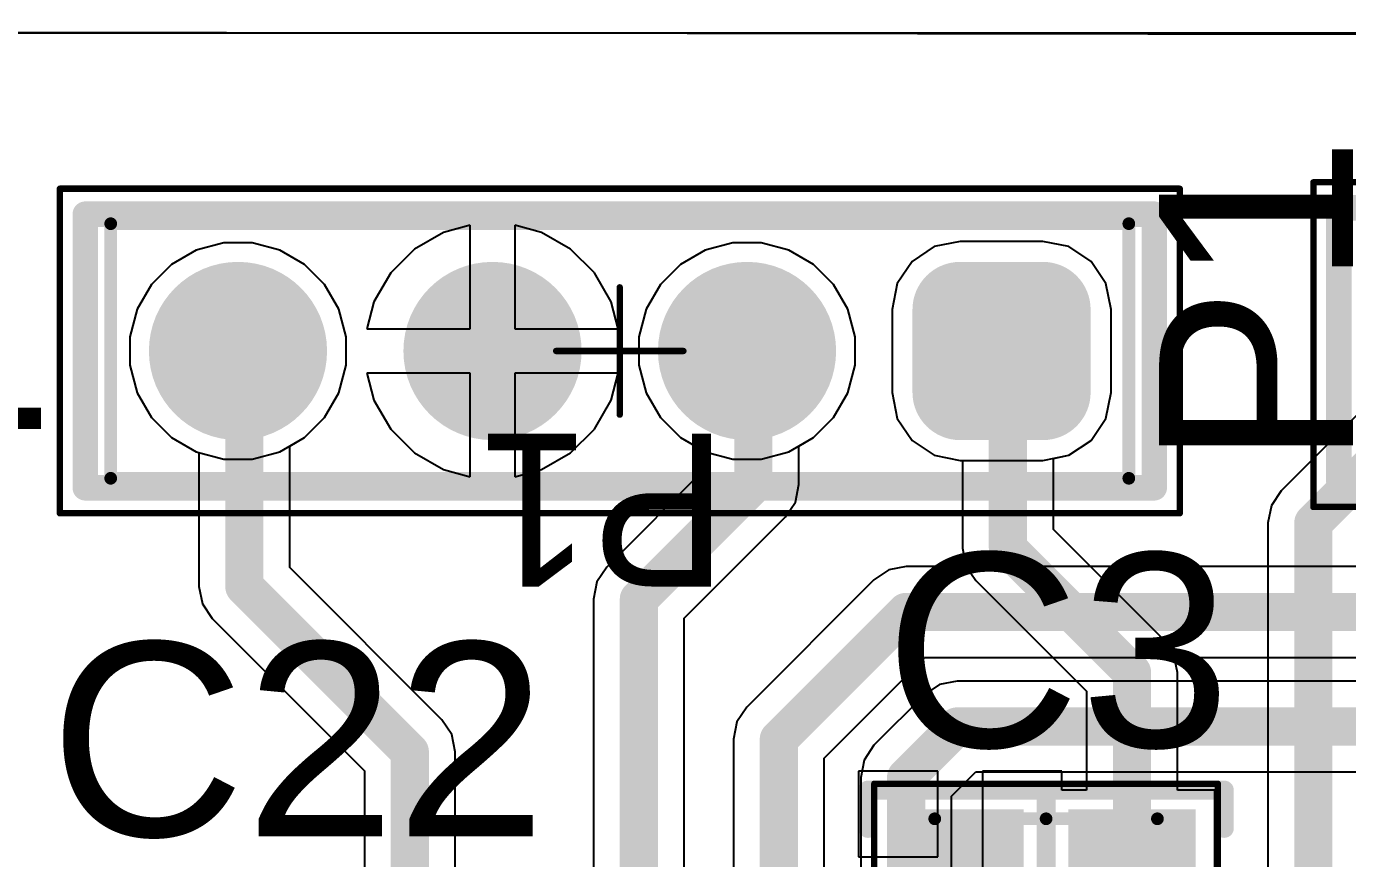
# Model space of a CAD drawing. Header units: millimetres. Extents: x 0.02 to 2.82, y 0.02 to 1.79.
# Drawn here: x 1.2849 to 1.6937, y 1.4966 to 1.7539 of the extents above; entities that cross this region are included whole.
import ezdxf

# ---------------------------------------------------------------- set-up
doc = ezdxf.new("R2010")
doc.units = ezdxf.units.MM
doc.header["$MEASUREMENT"] = 0
for name, color, linetype in [('BottomLayer', 5, 'Continuous'), ('BottomSolder', 6, 'Continuous'), ('Mechanical13', 56, 'Continuous'), ('Mechanical15', 56, 'Continuous'), ('Mechanical2', 216, 'Continuous'), ('Mechanical4', 56, 'Continuous'), ('Mechanical5', 56, 'Continuous'), ('MultiLayer', 9, 'Continuous'), ('PadHoleLayer', 156, 'Continuous'), ('TopLayer', 1, 'Continuous'), ('TopOverlay', 2, 'Continuous'), ('TopPaste', 8, 'Continuous'), ('TopSolder', 216, 'Continuous')]:
    doc.layers.add(name, color=color, linetype=linetype)
doc.styles.add('Arial', font='arial.ttf', dxfattribs={"height": 0.2})

# ---------------------------------------------------------------- blocks, each defined once
blk = doc.blocks.new('62000611121_26')
at = {"layer": 'Mechanical4', "const_width": 0.00197}
for points in [[(0.25197, 0.0502), (-0.25197, 0.0502)], [(0.25197, 0.0502), (0.25197, -0.0502)], [(0.25197, -0.0502), (-0.25197, -0.0502)]]:
    blk.add_lwpolyline(points, dxfattribs=at)
at = {"layer": 'Mechanical4', "const_width": 0.000984}
for points in [[(0.25148, 0.0502, 1), (0.25246, 0.0502, 1)], [(0.25148, 0.0502, 1), (0.25246, 0.0502, 1)], [(0.25148, -0.0502, 1), (0.25246, -0.0502, 1)], [(0.25148, -0.0502, 1), (0.25246, -0.0502, 1)]]:
    blk.add_lwpolyline(points, format="xyb", close=True, dxfattribs=at)
at = {"layer": 'TopOverlay', "const_width": 0.00787}
for points in [[(0.24409, 0.04232), (-0.24409, 0.04232)], [(0.24409, 0.04232), (0.24409, -0.04232)], [(0.24409, -0.04232), (-0.24409, -0.04232)]]:
    blk.add_lwpolyline(points, dxfattribs=at)
at = {"layer": 'TopOverlay', "const_width": 0.00394}
for points in [[(0.24213, 0.04232, 1), (0.24606, 0.04232, 1)], [(0.24213, 0.04232, 1), (0.24606, 0.04232, 1)], [(0.24213, -0.04232, 1), (0.24606, -0.04232, 1)], [(0.24213, -0.04232, 1), (0.24606, -0.04232, 1)]]:
    blk.add_lwpolyline(points, format="xyb", close=True, dxfattribs=at)
blk = doc.blocks.new('62000411121_27')
at = {"layer": 'BottomLayer'}
h = blk.add_hatch(color=5, dxfattribs=at)
edge = h.paths.add_edge_path()
edge.add_arc((-0.13091, 0.0128), 0.0128, 90, 180)
edge.add_line((-0.1437, 0.0128), (-0.1437, -0.0128))
edge.add_arc((-0.13091, -0.0128), 0.0128, 180, 270)
edge.add_line((-0.13091, -0.02559), (-0.10531, -0.02559))
edge.add_arc((-0.10531, -0.0128), 0.0128, 270, 360)
edge.add_line((-0.09252, -0.0128), (-0.09252, 0.0128))
edge.add_arc((-0.10531, 0.0128), 0.0128, 0, 90)
edge.add_line((-0.10531, 0.02559), (-0.13091, 0.02559))
h = blk.add_hatch(color=5, dxfattribs=at)
edge = h.paths.add_edge_path()
edge.add_arc((-0.03937, 0), 0.02559, 0, 360)
h = blk.add_hatch(color=5, dxfattribs=at)
edge = h.paths.add_edge_path()
edge.add_arc((0.03937, 0), 0.02559, 0, 360)
h = blk.add_hatch(color=5, dxfattribs=at)
edge = h.paths.add_edge_path()
edge.add_arc((0.11811, 0), 0.02559, 0, 360)
at = {"layer": 'BottomSolder'}
h = blk.add_hatch(color=6, dxfattribs=at)
edge = h.paths.add_edge_path()
edge.add_arc((-0.13091, 0.0128), 0.01476, 90, 180)
edge.add_line((-0.14567, 0.0128), (-0.14567, -0.0128))
edge.add_arc((-0.13091, -0.0128), 0.01476, 180, 270)
edge.add_line((-0.13091, -0.02756), (-0.10531, -0.02756))
edge.add_arc((-0.10531, -0.0128), 0.01476, 270, 360)
edge.add_line((-0.09055, -0.0128), (-0.09055, 0.0128))
edge.add_arc((-0.10531, 0.0128), 0.01476, 0, 90)
edge.add_line((-0.10531, 0.02756), (-0.13091, 0.02756))
h = blk.add_hatch(color=6, dxfattribs=at)
edge = h.paths.add_edge_path()
edge.add_arc((-0.03937, 0), 0.02756, 0, 360)
h = blk.add_hatch(color=6, dxfattribs=at)
edge = h.paths.add_edge_path()
edge.add_arc((0.03937, 0), 0.02756, 0, 360)
h = blk.add_hatch(color=6, dxfattribs=at)
edge = h.paths.add_edge_path()
edge.add_arc((0.11811, 0), 0.02756, 0, 360)
at = {"layer": 'MultiLayer'}
h = blk.add_hatch(color=9, dxfattribs=at)
edge = h.paths.add_edge_path()
edge.add_arc((-0.13091, 0.0128), 0.0128, 90, 180)
edge.add_line((-0.1437, 0.0128), (-0.1437, -0.0128))
edge.add_arc((-0.13091, -0.0128), 0.0128, 180, 270)
edge.add_line((-0.13091, -0.02559), (-0.10531, -0.02559))
edge.add_arc((-0.10531, -0.0128), 0.0128, 270, 360)
edge.add_line((-0.09252, -0.0128), (-0.09252, 0.0128))
edge.add_arc((-0.10531, 0.0128), 0.0128, 0, 90)
edge.add_line((-0.10531, 0.02559), (-0.13091, 0.02559))
h = blk.add_hatch(color=9, dxfattribs=at)
edge = h.paths.add_edge_path()
edge.add_arc((-0.03937, 0), 0.02559, 0, 360)
h = blk.add_hatch(color=9, dxfattribs=at)
edge = h.paths.add_edge_path()
edge.add_arc((0.03937, 0), 0.02559, 0, 360)
h = blk.add_hatch(color=9, dxfattribs=at)
edge = h.paths.add_edge_path()
edge.add_arc((0.11811, 0), 0.02559, 0, 360)
at = {"layer": 'PadHoleLayer'}
h = blk.add_hatch(color=156, dxfattribs=at)
edge = h.paths.add_edge_path()
edge.add_arc((-0.11811, 0), 0.01575, 0, 360)
h = blk.add_hatch(color=156, dxfattribs=at)
edge = h.paths.add_edge_path()
edge.add_arc((-0.03937, 0), 0.01575, 0, 360)
h = blk.add_hatch(color=156, dxfattribs=at)
edge = h.paths.add_edge_path()
edge.add_arc((0.03937, 0), 0.01575, 0, 360)
h = blk.add_hatch(color=156, dxfattribs=at)
edge = h.paths.add_edge_path()
edge.add_arc((0.11811, 0), 0.01575, 0, 360)
at = {"layer": 'TopLayer'}
h = blk.add_hatch(color=1, dxfattribs=at)
edge = h.paths.add_edge_path()
edge.add_arc((-0.13091, 0.0128), 0.0128, 90, 180)
edge.add_line((-0.1437, 0.0128), (-0.1437, -0.0128))
edge.add_arc((-0.13091, -0.0128), 0.0128, 180, 270)
edge.add_line((-0.13091, -0.02559), (-0.10531, -0.02559))
edge.add_arc((-0.10531, -0.0128), 0.0128, 270, 360)
edge.add_line((-0.09252, -0.0128), (-0.09252, 0.0128))
edge.add_arc((-0.10531, 0.0128), 0.0128, 0, 90)
edge.add_line((-0.10531, 0.02559), (-0.13091, 0.02559))
h = blk.add_hatch(color=1, dxfattribs=at)
edge = h.paths.add_edge_path()
edge.add_arc((-0.03937, 0), 0.02559, 0, 360)
h = blk.add_hatch(color=1, dxfattribs=at)
edge = h.paths.add_edge_path()
edge.add_arc((0.03937, 0), 0.02559, 0, 360)
h = blk.add_hatch(color=1, dxfattribs=at)
edge = h.paths.add_edge_path()
edge.add_arc((0.11811, 0), 0.02559, 0, 360)
at = {"layer": 'TopSolder'}
h = blk.add_hatch(color=216, dxfattribs=at)
edge = h.paths.add_edge_path()
edge.add_arc((-0.13091, 0.0128), 0.01476, 90, 180)
edge.add_line((-0.14567, 0.0128), (-0.14567, -0.0128))
edge.add_arc((-0.13091, -0.0128), 0.01476, 180, 270)
edge.add_line((-0.13091, -0.02756), (-0.10531, -0.02756))
edge.add_arc((-0.10531, -0.0128), 0.01476, 270, 360)
edge.add_line((-0.09055, -0.0128), (-0.09055, 0.0128))
edge.add_arc((-0.10531, 0.0128), 0.01476, 0, 90)
edge.add_line((-0.10531, 0.02756), (-0.13091, 0.02756))
h = blk.add_hatch(color=216, dxfattribs=at)
edge = h.paths.add_edge_path()
edge.add_arc((-0.03937, 0), 0.02756, 0, 360)
h = blk.add_hatch(color=216, dxfattribs=at)
edge = h.paths.add_edge_path()
edge.add_arc((0.03937, 0), 0.02756, 0, 360)
h = blk.add_hatch(color=216, dxfattribs=at)
edge = h.paths.add_edge_path()
edge.add_arc((0.11811, 0), 0.02756, 0, 360)
at = {"layer": 'Mechanical2', "const_width": 0.00394}
for points in [[(-0.15748, 0.03937), (-0.15748, -0.03937)], [(0.15748, 0.03937), (-0.15748, 0.03937)], [(0.15748, 0.03937), (0.15748, -0.03937)], [(0.15748, -0.03937), (-0.15748, -0.03937)]]:
    blk.add_lwpolyline(points, dxfattribs=at)
at = {"layer": 'Mechanical2', "const_width": 0.00197}
for points in [[(-0.15846, 0.03937, 1), (-0.1565, 0.03937, 1)], [(-0.15846, 0.03937, 1), (-0.1565, 0.03937, 1)], [(0.1565, 0.03937, 1), (0.15846, 0.03937, 1)], [(0.1565, 0.03937, 1), (0.15846, 0.03937, 1)], [(-0.15846, -0.03937, 1), (-0.1565, -0.03937, 1)], [(-0.15846, -0.03937, 1), (-0.1565, -0.03937, 1)], [(0.1565, -0.03937, 1), (0.15846, -0.03937, 1)], [(0.1565, -0.03937, 1), (0.15846, -0.03937, 1)]]:
    blk.add_lwpolyline(points, format="xyb", close=True, dxfattribs=at)
at = {"layer": 'Mechanical4', "const_width": 0.00197}
for points in [[(-0.17323, 0.0502), (-0.17323, -0.0502)], [(0.17323, 0.0502), (-0.17323, 0.0502)], [(0.17323, 0.0502), (0.17323, -0.0502)], [(0, 0.01969), (0, -0.01969)], [(0.01969, 0), (-0.01969, 0)], [(0.17323, -0.0502), (-0.17323, -0.0502)]]:
    blk.add_lwpolyline(points, dxfattribs=at)
at = {"layer": 'Mechanical4', "const_width": 0.000984}
for points in [[(-0.17372, 0.0502, 1), (-0.17274, 0.0502, 1)], [(-0.17372, 0.0502, 1), (-0.17274, 0.0502, 1)], [(0.17274, 0.0502, 1), (0.17372, 0.0502, 1)], [(0.17274, 0.0502, 1), (0.17372, 0.0502, 1)], [(-0.00049, 0.01969, 1), (0.00049, 0.01969, 1)], [(-0.02018, 0, 1), (-0.01919, 0, 1)], [(0.01919, 0, 1), (0.02018, 0, 1)], [(-0.00049, -0.01969, 1), (0.00049, -0.01969, 1)], [(-0.17372, -0.0502, 1), (-0.17274, -0.0502, 1)], [(-0.17372, -0.0502, 1), (-0.17274, -0.0502, 1)], [(0.17274, -0.0502, 1), (0.17372, -0.0502, 1)], [(0.17274, -0.0502, 1), (0.17372, -0.0502, 1)]]:
    blk.add_lwpolyline(points, format="xyb", close=True, dxfattribs=at)
at = {"layer": 'Mechanical5', "const_width": 0.00394}
for points in [[(-0.15748, 0.03937), (-0.15748, -0.03937)], [(0.15748, 0.03937), (-0.15748, 0.03937)], [(0.15748, 0.03937), (0.15748, -0.03937)], [(0.15748, -0.03937), (-0.15748, -0.03937)]]:
    blk.add_lwpolyline(points, dxfattribs=at)
at = {"layer": 'Mechanical5', "const_width": 0.00197}
for points in [[(-0.15846, 0.03937, 1), (-0.1565, 0.03937, 1)], [(-0.15846, 0.03937, 1), (-0.1565, 0.03937, 1)], [(0.1565, 0.03937, 1), (0.15846, 0.03937, 1)], [(0.1565, 0.03937, 1), (0.15846, 0.03937, 1)], [(-0.15846, -0.03937, 1), (-0.1565, -0.03937, 1)], [(-0.15846, -0.03937, 1), (-0.1565, -0.03937, 1)], [(0.1565, -0.03937, 1), (0.15846, -0.03937, 1)], [(0.1565, -0.03937, 1), (0.15846, -0.03937, 1)]]:
    blk.add_lwpolyline(points, format="xyb", close=True, dxfattribs=at)
at = {"layer": 'TopOverlay', "const_width": 0.00787}
for points in [[(-0.16535, 0.04232), (-0.16535, -0.04232)], [(0.16535, 0.04232), (-0.16535, 0.04232)], [(0.16535, 0.04232), (0.16535, -0.04232)], [(0.16535, -0.04232), (-0.16535, -0.04232)]]:
    blk.add_lwpolyline(points, dxfattribs=at)
at = {"layer": 'TopOverlay', "const_width": 0.00394}
for points in [[(-0.16732, 0.04232, 1), (-0.16339, 0.04232, 1)], [(-0.16732, 0.04232, 1), (-0.16339, 0.04232, 1)], [(0.16339, 0.04232, 1), (0.16732, 0.04232, 1)], [(0.16339, 0.04232, 1), (0.16732, 0.04232, 1)], [(-0.16732, -0.04232, 1), (-0.16339, -0.04232, 1)], [(-0.16732, -0.04232, 1), (-0.16339, -0.04232, 1)], [(0.16339, -0.04232, 1), (0.16732, -0.04232, 1)], [(0.16339, -0.04232, 1), (0.16732, -0.04232, 1)]]:
    blk.add_lwpolyline(points, format="xyb", close=True, dxfattribs=at)
at = {"layer": 'Mechanical5'}
blk.add_text('P1', height=0.047244, dxfattribs=at).set_placement((-0.03345, 0.0256))
blk = doc.blocks.new('CAP_0603_1608_58')
at = {"layer": 'TopLayer'}
for points in [[(-0.04429, -0.01969), (-0.04429, 0.01969), (-0.00886, 0.01969), (-0.00886, -0.01969)], [(0.00886, -0.01969), (0.00886, 0.01969), (0.04429, 0.01969), (0.04429, -0.01969)]]:
    blk.add_hatch(color=1, dxfattribs=at).paths.add_polyline_path(points)
at = {"layer": 'TopPaste'}
for points in [[(-0.04429, -0.01969), (-0.04429, 0.01969), (-0.00886, 0.01969), (-0.00886, -0.01969)], [(0.00886, -0.01969), (0.00886, 0.01969), (0.04429, 0.01969), (0.04429, -0.01969)]]:
    blk.add_hatch(color=8, dxfattribs=at).paths.add_polyline_path(points)
at = {"layer": 'TopSolder'}
for points in [[(-0.04626, -0.02165), (-0.04626, 0.02165), (-0.00689, 0.02165), (-0.00689, -0.02165)], [(0.00689, -0.02165), (0.00689, 0.02165), (0.04626, 0.02165), (0.04626, -0.02165)]]:
    blk.add_hatch(color=216, dxfattribs=at).paths.add_polyline_path(points)
at = {"layer": 'Mechanical13', "const_width": 0.00394}
for points in [[(-0.03445, 0.0187), (0.03445, 0.0187)], [(-0.03445, -0.0187), (-0.03445, 0.0187)], [(0.03445, -0.0187), (0.03445, 0.0187)], [(-0.03445, -0.0187), (0.03445, -0.0187)]]:
    blk.add_lwpolyline(points, dxfattribs=at)
at = {"layer": 'Mechanical13', "const_width": 0.00197}
for points in [[(-0.03543, 0.0187, 1), (-0.03346, 0.0187, 1)], [(-0.03543, 0.0187, 1), (-0.03346, 0.0187, 1)], [(0.03346, 0.0187, 1), (0.03543, 0.0187, 1)], [(0.03346, 0.0187, 1), (0.03543, 0.0187, 1)], [(-0.03543, -0.0187, 1), (-0.03346, -0.0187, 1)], [(-0.03543, -0.0187, 1), (-0.03346, -0.0187, 1)], [(0.03346, -0.0187, 1), (0.03543, -0.0187, 1)], [(0.03346, -0.0187, 1), (0.03543, -0.0187, 1)]]:
    blk.add_lwpolyline(points, format="xyb", close=True, dxfattribs=at)
at = {"layer": 'Mechanical15'}
for points, const_width in [([(-0.05315, 0.02953), (0.05315, 0.02953)], 0.00197), ([(-0.05315, -0.02953), (-0.05315, 0.02953)], 0.00197), ([(0.05315, -0.02953), (0.05315, 0.02953)], 0.00197), ([(0, -0.0187), (0, 0.0187)], 0.00394), ([(-0.0187, 0), (0.0187, 0)], 0.00394), ([(-0.05315, -0.02953), (0.05315, -0.02953)], 0.00197)]:
    blk.add_lwpolyline(points, dxfattribs=dict(at, const_width=const_width))
for points, const_width in [([(-0.05364, 0.02953, 1), (-0.05266, 0.02953, 1)], 0.000984), ([(-0.05364, 0.02953, 1), (-0.05266, 0.02953, 1)], 0.000984), ([(0.05266, 0.02953, 1), (0.05364, 0.02953, 1)], 0.000984), ([(0.05266, 0.02953, 1), (0.05364, 0.02953, 1)], 0.000984), ([(-0.00098, 0.0187, 1), (0.00098, 0.0187, 1)], 0.00197), ([(-0.01969, 0, 1), (-0.01772, 0, 1)], 0.00197), ([(0.01772, 0, 1), (0.01969, 0, 1)], 0.00197), ([(-0.00098, -0.0187, 1), (0.00098, -0.0187, 1)], 0.00197), ([(-0.05364, -0.02953, 1), (-0.05266, -0.02953, 1)], 0.000984), ([(-0.05364, -0.02953, 1), (-0.05266, -0.02953, 1)], 0.000984), ([(0.05266, -0.02953, 1), (0.05364, -0.02953, 1)], 0.000984), ([(0.05266, -0.02953, 1), (0.05364, -0.02953, 1)], 0.000984)]:
    blk.add_lwpolyline(points, format="xyb", close=True, dxfattribs=dict(at, const_width=const_width))
at = {"layer": 'TopOverlay', "const_width": 0.00591}
for points in [[(-0.05512, 0.01575), (-0.05512, 0.02756)], [(-0.05512, 0.02756), (0.05512, 0.02756)], [(0, -0.02756), (0, 0.02756)], [(0.05512, 0.01575), (0.05512, 0.02756)], [(-0.05512, -0.02756), (-0.05512, -0.01575)], [(0.05512, -0.02756), (0.05512, -0.01575)], [(-0.05512, -0.02756), (0.05512, -0.02756)]]:
    blk.add_lwpolyline(points, dxfattribs=at)
at = {"layer": 'TopOverlay', "const_width": 0.00295}
for points in [[(-0.05659, 0.02756, 1), (-0.05364, 0.02756, 1)], [(-0.05659, 0.02756, 1), (-0.05364, 0.02756, 1)], [(-0.00148, 0.02756, 1), (0.00148, 0.02756, 1)], [(0.05364, 0.02756, 1), (0.05659, 0.02756, 1)], [(0.05364, 0.02756, 1), (0.05659, 0.02756, 1)], [(-0.05659, 0.01575, 1), (-0.05364, 0.01575, 1)], [(0.05364, 0.01575, 1), (0.05659, 0.01575, 1)], [(-0.05659, -0.01575, 1), (-0.05364, -0.01575, 1)], [(0.05364, -0.01575, 1), (0.05659, -0.01575, 1)], [(-0.05659, -0.02756, 1), (-0.05364, -0.02756, 1)], [(-0.05659, -0.02756, 1), (-0.05364, -0.02756, 1)], [(-0.00148, -0.02756, 1), (0.00148, -0.02756, 1)], [(0.05364, -0.02756, 1), (0.05659, -0.02756, 1)], [(0.05364, -0.02756, 1), (0.05659, -0.02756, 1)]]:
    blk.add_lwpolyline(points, format="xyb", close=True, dxfattribs=at)

msp = doc.modelspace()

# ---------------------------------------------------------------- linework, layer by layer
at = {"layer": 'BottomLayer'}
for p, q in [((0.01969, 1.75197), (2.81496, 1.75197)), ((1.42224, 1.69246), (1.41394, 1.69023)), ((1.42224, 1.66043), (1.42224, 1.69246)), ((1.44433, 1.69023), (1.43602, 1.69246)), ((1.43602, 1.69246), (1.43602, 1.66043)), ((1.41394, 1.69023), (1.40496, 1.68505)), ((1.45331, 1.68505), (1.44433, 1.69023)), ((1.33748, 1.68473), (1.32985, 1.68032)), ((1.34599, 1.68701), (1.33748, 1.68473)), ((1.3548, 1.68701), (1.34599, 1.68701)), ((1.36331, 1.68473), (1.3548, 1.68701)), ((1.37094, 1.68032), (1.36331, 1.68473)), ((1.40496, 1.68505), (1.39763, 1.67772)), ((1.46064, 1.67772), (1.45331, 1.68505)), ((1.49496, 1.68473), (1.48733, 1.68032)), ((1.50347, 1.68701), (1.49496, 1.68473)), ((1.51228, 1.68701), (1.50347, 1.68701)), ((1.52079, 1.68473), (1.51228, 1.68701)), ((1.52842, 1.68032), (1.52079, 1.68473)), ((1.56575, 1.68581), (1.55892, 1.68124)), ((1.57382, 1.68741), (1.56575, 1.68581)), ((1.59941, 1.68741), (1.57382, 1.68741)), ((1.60747, 1.68581), (1.59941, 1.68741)), ((1.61431, 1.68124), (1.60747, 1.68581)), ((1.32985, 1.68032), (1.32362, 1.67409)), ((1.37717, 1.67409), (1.37094, 1.68032)), ((1.48733, 1.68032), (1.4811, 1.67409)), ((1.53465, 1.67409), (1.52842, 1.68032)), ((1.55892, 1.68124), (1.55435, 1.6744)), ((1.61888, 1.6744), (1.61431, 1.68124)), ((1.39763, 1.67772), (1.39245, 1.66874)), ((1.46582, 1.66874), (1.46064, 1.67772)), ((1.32362, 1.67409), (1.31921, 1.66646)), ((1.38158, 1.66646), (1.37717, 1.67409)), ((1.4811, 1.67409), (1.47669, 1.66646)), ((1.53906, 1.66646), (1.53465, 1.67409)), ((1.55435, 1.6744), (1.55274, 1.66634)), ((1.62048, 1.66634), (1.61888, 1.6744)), ((1.39245, 1.66874), (1.39022, 1.66043)), ((1.46805, 1.66043), (1.46582, 1.66874)), ((1.31921, 1.66646), (1.31693, 1.65795)), ((1.38386, 1.65795), (1.38158, 1.66646)), ((1.47669, 1.66646), (1.47441, 1.65795)), ((1.54134, 1.65795), (1.53906, 1.66646)), ((1.55274, 1.66634), (1.55274, 1.64075)), ((1.62048, 1.64075), (1.62048, 1.66634)), ((1.39022, 1.66043), (1.42224, 1.66043)), ((1.43602, 1.66043), (1.46805, 1.66043)), ((1.31693, 1.65795), (1.31693, 1.64914)), ((1.38386, 1.64914), (1.38386, 1.65795)), ((1.47441, 1.65795), (1.47441, 1.64914)), ((1.54134, 1.64914), (1.54134, 1.65795)), ((1.31693, 1.64914), (1.31921, 1.64063)), ((1.38158, 1.64063), (1.38386, 1.64914)), ((1.47441, 1.64914), (1.47669, 1.64063)), ((1.53906, 1.64063), (1.54134, 1.64914)), ((1.42224, 1.64665), (1.39022, 1.64665)), ((1.39022, 1.64665), (1.39245, 1.63835)), ((1.42224, 1.61463), (1.42224, 1.64665)), ((1.46805, 1.64665), (1.43602, 1.64665)), ((1.43602, 1.64665), (1.43602, 1.61463)), ((1.46582, 1.63835), (1.46805, 1.64665)), ((1.31921, 1.64063), (1.32362, 1.633)), ((1.37717, 1.633), (1.38158, 1.64063)), ((1.47669, 1.64063), (1.4811, 1.633)), ((1.53465, 1.633), (1.53906, 1.64063)), ((1.55274, 1.64075), (1.55435, 1.63268)), ((1.61888, 1.63268), (1.62048, 1.64075)), ((1.39245, 1.63835), (1.39763, 1.62937)), ((1.46064, 1.62937), (1.46582, 1.63835)), ((1.32362, 1.633), (1.32985, 1.62677)), ((1.37094, 1.62677), (1.37717, 1.633)), ((1.4811, 1.633), (1.48733, 1.62677)), ((1.52842, 1.62677), (1.53465, 1.633)), ((1.55435, 1.63268), (1.55892, 1.62585)), ((1.61431, 1.62585), (1.61888, 1.63268)), ((1.32985, 1.62677), (1.33748, 1.62236)), ((1.36641, 1.62415), (1.37094, 1.62677)), ((1.39763, 1.62937), (1.40496, 1.62204)), ((1.45331, 1.62204), (1.46064, 1.62937)), ((1.48733, 1.62677), (1.49464, 1.62254)), ((1.52389, 1.62415), (1.52842, 1.62677)), ((1.36641, 1.58653), (1.36641, 1.62415)), ((1.52389, 1.6122), (1.52389, 1.62415)), ((1.55892, 1.62585), (1.56575, 1.62128)), ((1.60747, 1.62128), (1.61431, 1.62585)), ((1.33748, 1.62236), (1.33831, 1.62214)), ((1.33831, 1.62214), (1.33831, 1.58071)), ((1.40496, 1.62204), (1.41394, 1.61686)), ((1.44433, 1.61686), (1.45331, 1.62204)), ((1.49464, 1.62254), (1.49506, 1.61985)), ((1.49506, 1.61985), (1.49516, 1.61739)), ((1.56575, 1.62128), (1.57382, 1.61967)), ((1.57382, 1.61967), (1.59941, 1.61967)), ((1.59941, 1.61967), (1.60747, 1.62128)), ((1.41394, 1.61686), (1.42224, 1.61463)), ((1.43602, 1.61463), (1.44433, 1.61686)), ((1.49516, 1.61739), (1.46447, 1.58671)), ((1.52282, 1.60683), (1.52389, 1.6122)), ((1.51978, 1.60227), (1.52282, 1.60683)), ((1.48846, 1.57095), (1.51978, 1.60227)), ((1.41348, 1.53946), (1.36641, 1.58653)), ((1.46447, 1.58671), (1.46143, 1.58215)), ((1.55709, 1.58688), (1.55171, 1.58581)), ((1.84645, 1.58688), (1.55709, 1.58688)), ((1.46143, 1.58215), (1.46036, 1.57677)), ((1.54715, 1.58277), (1.50778, 1.5434)), ((1.55171, 1.58581), (1.54715, 1.58277)), ((1.33831, 1.58071), (1.33938, 1.57533)), ((1.33938, 1.57533), (1.34243, 1.57077)), ((1.46036, 1.57677), (1.46036, 1.24851)), ((1.34243, 1.57077), (1.38949, 1.52371)), ((1.48846, 1.25334), (1.48846, 1.57095)), ((1.53177, 1.52765), (1.56291, 1.55879)), ((1.56291, 1.55879), (1.84645, 1.55879)), ((1.56746, 1.55038), (1.5629, 1.54734)), ((1.57283, 1.55145), (1.56746, 1.55038)), ((1.74606, 1.55145), (1.57283, 1.55145)), ((1.5629, 1.54734), (1.54715, 1.53159)), ((1.50778, 1.5434), (1.50474, 1.53884)), ((1.41652, 1.5349), (1.41348, 1.53946)), ((1.50474, 1.53884), (1.50367, 1.53346)), ((1.41759, 1.52953), (1.41652, 1.5349)), ((1.50367, 1.53346), (1.50367, 1.21251)), ((1.41759, 1.12984), (1.41759, 1.52953)), ((1.54715, 1.53159), (1.54411, 1.52703)), ((1.53177, 1.20669), (1.53177, 1.52765)), ((1.54411, 1.52703), (1.54304, 1.52165)), ((1.38949, 1.52371), (1.38949, 1.12402)), ((1.54304, 1.52165), (1.54304, 1.19357)), ((1.57114, 1.51583), (1.57865, 1.52335)), ((1.57865, 1.52335), (1.74024, 1.52335)), ((1.57114, 1.18775), (1.57114, 1.51583))]:
    msp.add_line(p, q, dxfattribs=at)
at = {"layer": 'BottomLayer', "const_width": 0.01181}
for points in [[(1.35236, 1.58071), (1.35236, 1.65157)], [(1.50984, 1.6122), (1.50984, 1.65157)], [(1.47441, 1.57677), (1.50984, 1.6122)], [(1.35236, 1.58071), (1.40354, 1.52953)], [(1.47441, 1.24851), (1.47441, 1.57677)], [(1.51772, 1.53346), (1.55709, 1.57283)], [(1.55709, 1.57283), (1.86024, 1.57283)], [(1.55709, 1.52165), (1.57283, 1.5374)], [(1.57283, 1.5374), (1.74606, 1.5374)], [(1.51772, 1.20669), (1.51772, 1.53346)], [(1.40354, 1.12402), (1.40354, 1.52953)], [(1.55709, 1.18775), (1.55709, 1.52165)]]:
    msp.add_lwpolyline(points, dxfattribs=at)
at = {"layer": 'BottomLayer', "const_width": 0.00591}
for points in [[(1.34941, 1.65157, 1), (1.35531, 1.65157, 1)], [(1.50689, 1.65157, 1), (1.5128, 1.65157, 1)], [(1.50689, 1.6122, 1), (1.5128, 1.6122, 1)], [(1.50689, 1.6122, 1), (1.5128, 1.6122, 1)], [(1.34941, 1.58071, 1), (1.35531, 1.58071, 1)], [(1.34941, 1.58071, 1), (1.35531, 1.58071, 1)], [(1.47146, 1.57677, 1), (1.47736, 1.57677, 1)], [(1.47146, 1.57677, 1), (1.47736, 1.57677, 1)], [(1.55413, 1.57283, 1), (1.56004, 1.57283, 1)], [(1.55413, 1.57283, 1), (1.56004, 1.57283, 1)], [(1.56988, 1.5374, 1), (1.57579, 1.5374, 1)], [(1.56988, 1.5374, 1), (1.57579, 1.5374, 1)], [(1.51476, 1.53346, 1), (1.52067, 1.53346, 1)], [(1.51476, 1.53346, 1), (1.52067, 1.53346, 1)], [(1.40059, 1.52953, 1), (1.4065, 1.52953, 1)], [(1.40059, 1.52953, 1), (1.4065, 1.52953, 1)], [(1.55413, 1.52165, 1), (1.56004, 1.52165, 1)], [(1.55413, 1.52165, 1), (1.56004, 1.52165, 1)]]:
    msp.add_lwpolyline(points, format="xyb", close=True, dxfattribs=at)
at = {"layer": 'TopLayer'}
for p, q in [((0.02519, 1.75392), (2.81301, 1.75001)), ((1.42224, 1.69246), (1.41394, 1.69023)), ((1.42224, 1.66043), (1.42224, 1.69246)), ((1.44433, 1.69023), (1.43602, 1.69246)), ((1.43602, 1.69246), (1.43602, 1.66043)), ((1.41394, 1.69023), (1.40496, 1.68505)), ((1.45331, 1.68505), (1.44433, 1.69023)), ((1.33748, 1.68473), (1.32985, 1.68032)), ((1.34599, 1.68701), (1.33748, 1.68473)), ((1.3548, 1.68701), (1.34599, 1.68701)), ((1.36331, 1.68473), (1.3548, 1.68701)), ((1.37094, 1.68032), (1.36331, 1.68473)), ((1.40496, 1.68505), (1.39763, 1.67772)), ((1.46064, 1.67772), (1.45331, 1.68505)), ((1.49496, 1.68473), (1.48733, 1.68032)), ((1.50347, 1.68701), (1.49496, 1.68473)), ((1.51228, 1.68701), (1.50347, 1.68701)), ((1.52079, 1.68473), (1.51228, 1.68701)), ((1.52842, 1.68032), (1.52079, 1.68473)), ((1.56575, 1.68581), (1.55892, 1.68124)), ((1.57382, 1.68741), (1.56575, 1.68581)), ((1.59941, 1.68741), (1.57382, 1.68741)), ((1.60747, 1.68581), (1.59941, 1.68741)), ((1.61431, 1.68124), (1.60747, 1.68581)), ((1.32985, 1.68032), (1.32362, 1.67409)), ((1.37717, 1.67409), (1.37094, 1.68032)), ((1.48733, 1.68032), (1.4811, 1.67409)), ((1.53465, 1.67409), (1.52842, 1.68032)), ((1.55892, 1.68124), (1.55435, 1.6744)), ((1.61888, 1.6744), (1.61431, 1.68124)), ((1.39763, 1.67772), (1.39245, 1.66874)), ((1.46582, 1.66874), (1.46064, 1.67772)), ((1.32362, 1.67409), (1.31921, 1.66646)), ((1.38158, 1.66646), (1.37717, 1.67409)), ((1.4811, 1.67409), (1.47669, 1.66646)), ((1.53906, 1.66646), (1.53465, 1.67409)), ((1.55435, 1.6744), (1.55274, 1.66634)), ((1.62048, 1.66634), (1.61888, 1.6744)), ((1.39245, 1.66874), (1.39022, 1.66043)), ((1.46805, 1.66043), (1.46582, 1.66874)), ((1.31921, 1.66646), (1.31693, 1.65795)), ((1.38386, 1.65795), (1.38158, 1.66646)), ((1.47669, 1.66646), (1.47441, 1.65795)), ((1.54134, 1.65795), (1.53906, 1.66646)), ((1.55274, 1.66634), (1.55274, 1.64075)), ((1.62048, 1.64075), (1.62048, 1.66634)), ((1.39022, 1.66043), (1.42224, 1.66043)), ((1.43602, 1.66043), (1.46805, 1.66043)), ((1.31693, 1.65795), (1.31693, 1.64914)), ((1.38386, 1.64914), (1.38386, 1.65795)), ((1.47441, 1.65795), (1.47441, 1.64914)), ((1.54134, 1.64914), (1.54134, 1.65795)), ((1.31693, 1.64914), (1.31921, 1.64063)), ((1.38158, 1.64063), (1.38386, 1.64914)), ((1.47441, 1.64914), (1.47669, 1.64063)), ((1.53906, 1.64063), (1.54134, 1.64914)), ((1.42224, 1.64665), (1.39022, 1.64665)), ((1.39022, 1.64665), (1.39245, 1.63835)), ((1.42224, 1.61463), (1.42224, 1.64665)), ((1.46805, 1.64665), (1.43602, 1.64665)), ((1.43602, 1.64665), (1.43602, 1.61463)), ((1.46582, 1.63835), (1.46805, 1.64665)), ((1.70667, 1.64386), (1.67314, 1.61033)), ((1.31921, 1.64063), (1.32362, 1.633)), ((1.37717, 1.633), (1.38158, 1.64063)), ((1.47669, 1.64063), (1.4811, 1.633)), ((1.53465, 1.633), (1.53906, 1.64063)), ((1.55274, 1.64075), (1.55435, 1.63268)), ((1.61888, 1.63268), (1.62048, 1.64075)), ((1.39245, 1.63835), (1.39763, 1.62937)), ((1.46064, 1.62937), (1.46582, 1.63835)), ((1.32362, 1.633), (1.32985, 1.62677)), ((1.37094, 1.62677), (1.37717, 1.633)), ((1.4811, 1.633), (1.48733, 1.62677)), ((1.52842, 1.62677), (1.53465, 1.633)), ((1.55435, 1.63268), (1.55892, 1.62585)), ((1.61431, 1.62585), (1.61888, 1.63268)), ((1.32985, 1.62677), (1.33748, 1.62236)), ((1.36331, 1.62236), (1.37094, 1.62677)), ((1.39763, 1.62937), (1.40496, 1.62204)), ((1.45331, 1.62204), (1.46064, 1.62937)), ((1.48733, 1.62677), (1.49496, 1.62236)), ((1.52079, 1.62236), (1.52842, 1.62677)), ((1.55892, 1.62585), (1.56575, 1.62128)), ((1.60747, 1.62128), (1.61431, 1.62585)), ((1.33748, 1.62236), (1.34599, 1.62008)), ((1.34599, 1.62008), (1.3548, 1.62008)), ((1.3548, 1.62008), (1.36331, 1.62236)), ((1.40496, 1.62204), (1.41394, 1.61686)), ((1.44433, 1.61686), (1.45331, 1.62204)), ((1.49496, 1.62236), (1.50347, 1.62008)), ((1.50347, 1.62008), (1.51228, 1.62008)), ((1.51228, 1.62008), (1.52079, 1.62236)), ((1.56575, 1.62128), (1.57382, 1.61967)), ((1.57382, 1.61967), (1.57453, 1.61967)), ((1.57453, 1.61967), (1.57453, 1.59252)), ((1.60263, 1.62031), (1.60747, 1.62128)), ((1.60263, 1.59834), (1.60263, 1.62031)), ((1.41394, 1.61686), (1.42224, 1.61463)), ((1.43602, 1.61463), (1.44433, 1.61686)), ((1.67314, 1.61033), (1.67009, 1.60577)), ((1.67009, 1.60577), (1.66902, 1.60039)), ((1.6369, 1.56407), (1.60263, 1.59834)), ((1.66902, 1.60039), (1.66902, 1.39361)), ((1.57453, 1.59252), (1.5756, 1.58714)), ((1.5756, 1.58714), (1.57865, 1.58259)), ((1.57865, 1.58259), (1.61292, 1.54831)), ((1.63995, 1.55951), (1.6369, 1.56407)), ((1.64102, 1.55413), (1.63995, 1.55951)), ((1.64102, 1.51772), (1.64102, 1.55413)), ((1.61292, 1.54831), (1.61292, 1.51772)), ((1.56693, 1.52362), (1.54232, 1.52362)), ((1.54232, 1.52362), (1.54232, 1.49705)), ((1.56693, 1.49705), (1.56693, 1.52362)), ((1.60531, 1.52362), (1.58071, 1.52362)), ((1.58071, 1.52362), (1.58071, 1.49016)), ((1.60531, 1.51772), (1.60531, 1.52362)), ((1.61292, 1.51772), (1.60531, 1.51772)), ((1.65256, 1.51772), (1.64102, 1.51772)), ((1.65256, 1.4626), (1.65256, 1.51772)), ((1.54232, 1.49705), (1.56693, 1.49705))]:
    msp.add_line(p, q, dxfattribs=at)
at = {"layer": 'TopLayer', "const_width": 0.01181}
for points in [[(1.68307, 1.60039), (1.73819, 1.65551)], [(1.58858, 1.59252), (1.58858, 1.65157)], [(1.68307, 1.3878), (1.68307, 1.60039)], [(1.58858, 1.59252), (1.62697, 1.55413)], [(1.62697, 1.49016), (1.62697, 1.55413)]]:
    msp.add_lwpolyline(points, dxfattribs=at)
at = {"layer": 'TopLayer', "const_width": 0.00591}
for points in [[(1.58563, 1.65157, 1), (1.59154, 1.65157, 1)], [(1.68012, 1.60039, 1), (1.68602, 1.60039, 1)], [(1.68012, 1.60039, 1), (1.68602, 1.60039, 1)], [(1.58563, 1.59252, 1), (1.59154, 1.59252, 1)], [(1.58563, 1.59252, 1), (1.59154, 1.59252, 1)], [(1.62402, 1.55413, 1), (1.62992, 1.55413, 1)], [(1.62402, 1.55413, 1), (1.62992, 1.55413, 1)]]:
    msp.add_lwpolyline(points, format="xyb", close=True, dxfattribs=at)

# ---------------------------------------------------------------- block references
at = {"rotation": 180}
for name, p in [('62000411121_27', (1.4685, 1.65354)), ('62000611121_26', (1.93504, 1.65551))]:
    msp.add_blockref(name, p, dxfattribs=at)
msp.add_blockref('CAP_0603_1608_58', (1.60039, 1.49016))

# ---------------------------------------------------------------- texts
at = {"layer": 'TopOverlay', "style": 'Arial'}
msp.add_text('P1', height=0.06, rotation=90, dxfattribs=at).set_placement((1.69534, 1.61749))
for s, p in [('R1', (1.18639, 1.62946)), ('C3', (1.55041, 1.53103)), ('C22', (1.29207, 1.50347))]:
    msp.add_text(s, height=0.06, dxfattribs=at).set_placement(p)

doc.saveas('drawing.dxf')
